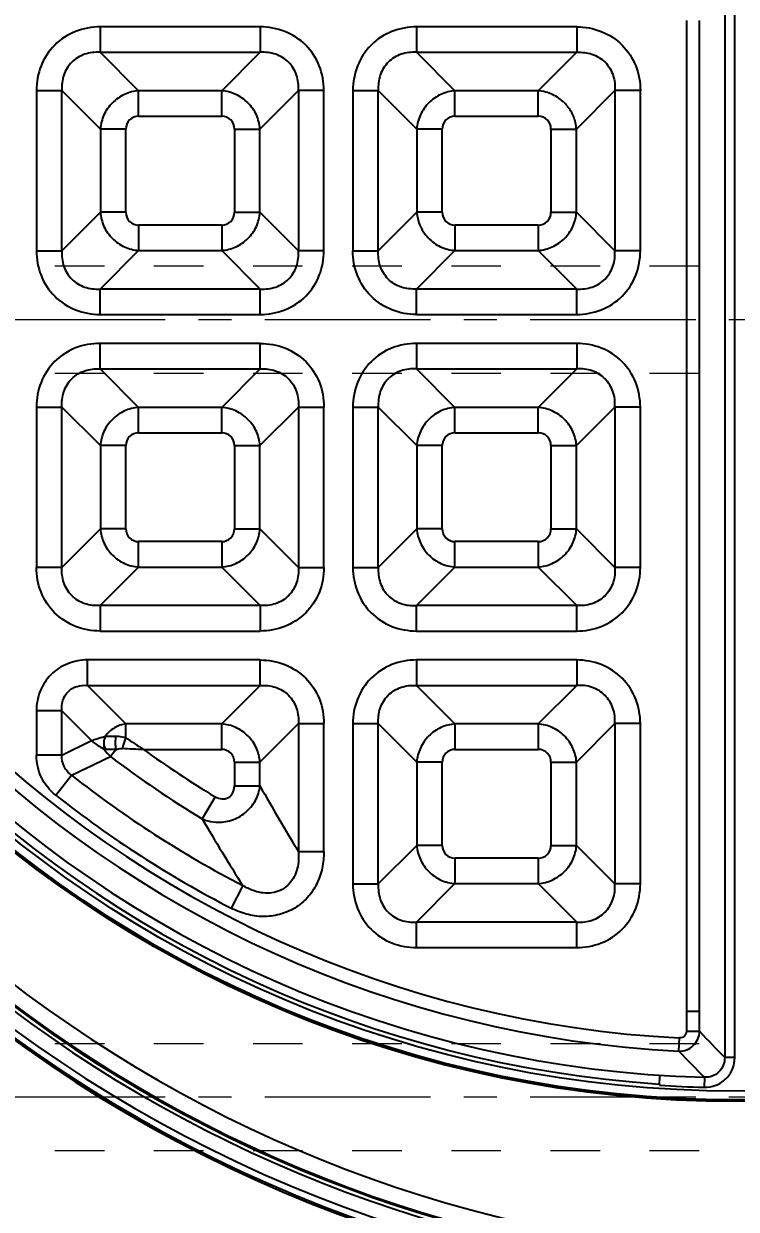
# Model space of a CAD drawing. Header units: millimetres. Extents: x 2750 to 4049, y 1371 to 1831.
# Drawn here: x 3057 to 3110.2, y 1525 to 1613.4 of the extents above; entities that cross this region are included whole.
import ezdxf

# ---------------------------------------------------------------- set-up
doc = ezdxf.new("R2010")
doc.units = ezdxf.units.MM
doc.linetypes.add('CENTER', pattern=[0.6, 0.375, -0.075, 0.075, -0.075])
doc.linetypes.add('HIDDEN', pattern=[0.2, 0.1, -0.1])
doc.layers.add('11', color=7, linetype='Continuous')
doc.layers.add('cool', color=153, linetype='HIDDEN', lineweight=9)
doc.styles.get("Standard").update_dxf_attribs({"font": 'arial.ttf'})
doc.dimstyles.get("Standard").update_dxf_attribs({"dimtxt": 0.18, "dimasz": 0.18, "dimexe": 0.18, "dimexo": 0.0625, "dimgap": 0.09, "dimtad": 0, "dimtih": 1, "dimtoh": 1, "dimzin": 0, "dimdsep": 46, "dimtxsty": 'Standard', "dimcen": 0.09, "dimadec": 0, "dimazin": 0, "dimtfac": 1, "dimtofl": 0, "dimtmove": 0, "dimatfit": 3, "dimfxl": 0, "dimtolj": 1, "dimtzin": 0, "dimarcsym": 0})

# ---------------------------------------------------------------- blocks, each defined once
blk = doc.blocks.new('*D61')
at = {"color": 4, "lineweight": -2, "transparency": 16777216}
blk.add_line((2972.435, 1615.342), (2946.725, 1615.342), dxfattribs=at)
at = {"layer": 'Defpoints', "color": 0, "transparency": 16777216}
for p in [(2946.725, 1615.342), (2972.435, 1615.342), (3116.195, 1615.342)]:
    blk.add_point(p, dxfattribs=at)
at = {"color": 6, "transparency": 16777216, "insert": (2940.24, 1615.342), "char_height": 5, "attachment_point": 5}
blk.add_mtext('\\A1;0.00', dxfattribs=at)
blk = doc.blocks.new('*D69')
at = {"color": 4, "lineweight": -2, "transparency": 16777216}
blk.add_line((2982.184, 1591.342), (2946.725, 1591.342), dxfattribs=at)
at = {"layer": 'Defpoints', "color": 0, "transparency": 16777216}
for p in [(3116.195, 1615.342), (2946.725, 1591.342), (2982.184, 1591.342)]:
    blk.add_point(p, dxfattribs=at)
at = {"color": 6, "transparency": 16777216, "insert": (2938.255, 1591.342), "char_height": 5, "attachment_point": 5}
blk.add_mtext('\\A1;24.00', dxfattribs=at)
blk = doc.blocks.new('*D70')
at = {"color": 4, "lineweight": -2, "transparency": 16777216}
blk.add_line((3016.769, 1559.342), (2946.725, 1559.342), dxfattribs=at)
at = {"layer": 'Defpoints', "color": 0, "transparency": 16777216}
for p in [(3116.195, 1615.342), (2946.725, 1559.342), (3016.769, 1559.342)]:
    blk.add_point(p, dxfattribs=at)
at = {"color": 6, "transparency": 16777216, "insert": (2938.297, 1559.342), "char_height": 5, "attachment_point": 5}
blk.add_mtext('\\A1;56.00', dxfattribs=at)
blk = doc.blocks.new('*D71')
at = {"color": 4, "lineweight": -2, "transparency": 16777216}
blk.add_line((2989.687, 1533.342), (2946.725, 1533.342), dxfattribs=at)
at = {"layer": 'Defpoints', "color": 0, "transparency": 16777216}
for p in [(3116.195, 1615.342), (2946.725, 1533.342), (2989.687, 1533.342)]:
    blk.add_point(p, dxfattribs=at)
at = {"color": 6, "transparency": 16777216, "insert": (2938.294, 1533.342), "char_height": 5, "attachment_point": 5}
blk.add_mtext('\\A1;82.00', dxfattribs=at)
blk = doc.blocks.new('*D72')
at = {"color": 4, "lineweight": -2, "transparency": 16777216}
blk.add_line((3079.795, 1507.342), (2946.725, 1507.342), dxfattribs=at)
at = {"layer": 'Defpoints', "color": 0, "transparency": 16777216}
for p in [(3116.195, 1615.342), (2946.725, 1507.342), (3079.795, 1507.342)]:
    blk.add_point(p, dxfattribs=at)
at = {"color": 6, "transparency": 16777216, "insert": (2936.59, 1507.342), "char_height": 5, "attachment_point": 5}
blk.add_mtext('\\A1;108.00', dxfattribs=at)
blk = doc.blocks.new('*D78')
at = {"color": 4, "lineweight": -2, "transparency": 16777216}
blk.add_line((3084.195, 1502.942), (3084.195, 1450.878), dxfattribs=at)
at = {"layer": 'Defpoints', "color": 0, "transparency": 16777216}
for p in [(3116.195, 1615.342), (3084.195, 1502.942), (3084.195, 1450.878)]:
    blk.add_point(p, dxfattribs=at)
at = {"color": 6, "transparency": 16777216, "insert": (3084.195, 1442.452), "char_height": 5, "attachment_point": 5, "rotation": 90}
blk.add_mtext('\\A1;32.00', dxfattribs=at)
blk = doc.blocks.new('*D79')
at = {"color": 4, "lineweight": -2, "transparency": 16777216}
for p, q in [((3020.199, 1554.942), (3020.199, 1470.878)), ((3020.199, 1470.878), (3021.169, 1460.878)), ((3021.169, 1460.878), (3021.169, 1450.878))]:
    blk.add_line(p, q, dxfattribs=at)
at = {"layer": 'Defpoints', "color": 0, "transparency": 16777216}
for p in [(3116.195, 1615.342), (3020.199, 1554.942), (3021.169, 1450.878)]:
    blk.add_point(p, dxfattribs=at)
at = {"color": 6, "transparency": 16777216, "insert": (3021.169, 1442.45), "char_height": 5, "attachment_point": 5, "rotation": 90}
blk.add_mtext('\\A1;96.00', dxfattribs=at)

msp = doc.modelspace()

# ---------------------------------------------------------------- linework, layer by layer
at = {"layer": '11', "color": 7, "linetype": 'Continuous'}
for p, q in [((3109.328, 1615.52), (3109.328, 1536.286)), ((3110.07, 1536.286), (3110.07, 1615.52)), ((3106.468, 1613.65), (3106.468, 1538.231)), ((3107.457, 1538.231), (3107.457, 1613.654)), ((3062.706, 1613.183), (3062.706, 1611.283)), ((3074.663, 1613.183), (3062.706, 1613.183)), ((3074.663, 1613.183), (3074.663, 1611.283)), ((3086.323, 1613.183), (3086.323, 1611.283)), ((3098.281, 1613.183), (3086.323, 1613.183)), ((3098.281, 1613.183), (3098.281, 1611.283)), ((3062.706, 1611.283), (3065.579, 1608.41)), ((3062.706, 1611.283), (3074.663, 1611.283)), ((3071.79, 1608.41), (3074.663, 1611.283)), ((3086.323, 1611.283), (3098.281, 1611.283)), ((3086.323, 1611.283), (3089.196, 1608.41)), ((3095.408, 1608.41), (3098.281, 1611.283)), ((3057.955, 1608.432), (3057.955, 1596.475)), ((3057.955, 1608.432), (3059.855, 1608.432)), ((3059.855, 1596.475), (3059.855, 1608.432)), ((3062.728, 1605.559), (3059.855, 1608.432)), ((3065.579, 1606.509), (3065.579, 1608.41)), ((3071.79, 1608.41), (3065.579, 1608.41)), ((3071.79, 1606.509), (3071.79, 1608.41)), ((3077.514, 1608.432), (3074.641, 1605.559)), ((3077.514, 1608.432), (3077.514, 1596.475)), ((3079.415, 1608.432), (3077.514, 1608.432)), ((3079.415, 1596.475), (3079.415, 1608.432)), ((3081.572, 1608.432), (3081.572, 1596.475)), ((3081.572, 1608.432), (3083.473, 1608.432)), ((3083.473, 1596.475), (3083.473, 1608.432)), ((3086.346, 1605.559), (3083.473, 1608.432)), ((3089.196, 1606.509), (3089.196, 1608.41)), ((3095.408, 1608.41), (3089.196, 1608.41)), ((3095.408, 1606.509), (3095.408, 1608.41)), ((3101.132, 1608.432), (3098.259, 1605.559)), ((3101.132, 1608.432), (3101.132, 1596.475)), ((3103.032, 1608.432), (3101.132, 1608.432)), ((3103.032, 1596.475), (3103.032, 1608.432)), ((3065.579, 1606.509), (3071.79, 1606.509)), ((3089.196, 1606.509), (3095.408, 1606.509)), ((3062.728, 1605.559), (3062.728, 1599.348)), ((3064.629, 1605.559), (3062.728, 1605.559)), ((3064.629, 1599.348), (3064.629, 1605.559)), ((3072.741, 1605.559), (3072.741, 1599.348)), ((3072.741, 1605.559), (3074.641, 1605.559)), ((3074.641, 1599.348), (3074.641, 1605.559)), ((3086.346, 1605.559), (3086.346, 1599.348)), ((3088.246, 1605.559), (3086.346, 1605.559)), ((3088.246, 1599.348), (3088.246, 1605.559)), ((3096.358, 1605.559), (3096.358, 1599.348)), ((3096.358, 1605.559), (3098.259, 1605.559)), ((3098.259, 1599.348), (3098.259, 1605.559)), ((3059.855, 1596.475), (3062.728, 1599.348)), ((3064.629, 1599.348), (3062.728, 1599.348)), ((3072.741, 1599.348), (3074.641, 1599.348)), ((3074.641, 1599.348), (3077.514, 1596.475)), ((3083.473, 1596.475), (3086.346, 1599.348)), ((3088.246, 1599.348), (3086.346, 1599.348)), ((3096.358, 1599.348), (3098.259, 1599.348)), ((3098.259, 1599.348), (3101.132, 1596.475)), ((3065.579, 1598.397), (3065.579, 1596.497)), ((3071.79, 1598.397), (3065.579, 1598.397)), ((3071.79, 1598.397), (3071.79, 1596.497)), ((3089.196, 1598.397), (3089.196, 1596.497)), ((3095.408, 1598.397), (3089.196, 1598.397)), ((3095.408, 1598.397), (3095.408, 1596.497)), ((3057.955, 1596.475), (3059.855, 1596.475)), ((3065.579, 1596.497), (3062.706, 1593.624)), ((3065.579, 1596.497), (3071.79, 1596.497)), ((3074.663, 1593.624), (3071.79, 1596.497)), ((3079.415, 1596.475), (3077.514, 1596.475)), ((3081.572, 1596.475), (3083.473, 1596.475)), ((3089.196, 1596.497), (3086.323, 1593.624)), ((3089.196, 1596.497), (3095.408, 1596.497)), ((3098.281, 1593.624), (3095.408, 1596.497)), ((3103.032, 1596.475), (3101.132, 1596.475)), ((3062.706, 1591.723), (3062.706, 1593.624)), ((3074.663, 1593.624), (3062.706, 1593.624)), ((3074.663, 1591.723), (3074.663, 1593.624)), ((3086.323, 1591.723), (3086.323, 1593.624)), ((3098.281, 1593.624), (3086.323, 1593.624)), ((3098.281, 1591.723), (3098.281, 1593.624)), ((3062.706, 1591.723), (3074.663, 1591.723)), ((3086.323, 1591.723), (3098.281, 1591.723)), ((3062.706, 1587.665), (3062.706, 1589.566)), ((3074.663, 1589.566), (3062.706, 1589.566)), ((3074.663, 1587.665), (3074.663, 1589.566)), ((3086.323, 1589.566), (3086.323, 1587.665)), ((3098.281, 1589.566), (3086.323, 1589.566)), ((3098.281, 1589.566), (3098.281, 1587.665)), ((3062.706, 1587.665), (3065.579, 1584.792)), ((3062.706, 1587.665), (3074.663, 1587.665)), ((3071.79, 1584.792), (3074.663, 1587.665)), ((3086.323, 1587.665), (3098.281, 1587.665)), ((3086.323, 1587.665), (3089.196, 1584.792)), ((3095.408, 1584.792), (3098.281, 1587.665)), ((3057.955, 1584.815), (3057.955, 1572.857)), ((3057.955, 1584.815), (3059.855, 1584.815)), ((3059.855, 1572.857), (3059.855, 1584.814)), ((3062.728, 1581.942), (3059.855, 1584.814)), ((3065.579, 1582.892), (3065.579, 1584.792)), ((3071.79, 1584.792), (3065.579, 1584.792)), ((3071.79, 1582.892), (3071.79, 1584.792)), ((3077.514, 1584.814), (3074.641, 1581.942)), ((3077.514, 1584.815), (3079.415, 1584.815)), ((3077.514, 1584.814), (3077.514, 1572.857)), ((3079.415, 1572.857), (3079.415, 1584.815)), ((3081.572, 1584.815), (3081.572, 1572.857)), ((3081.572, 1584.815), (3083.473, 1584.815)), ((3083.473, 1572.857), (3083.473, 1584.814)), ((3086.346, 1581.942), (3083.473, 1584.814)), ((3089.196, 1582.892), (3089.196, 1584.792)), ((3095.408, 1584.792), (3089.196, 1584.792)), ((3095.408, 1582.892), (3095.408, 1584.792)), ((3101.132, 1584.815), (3098.259, 1581.942)), ((3103.032, 1584.815), (3101.132, 1584.815)), ((3101.132, 1584.815), (3101.132, 1572.857)), ((3103.032, 1572.857), (3103.032, 1584.815)), ((3065.579, 1582.892), (3071.79, 1582.892)), ((3089.196, 1582.892), (3095.408, 1582.892)), ((3062.728, 1581.942), (3062.728, 1575.73)), ((3064.629, 1581.942), (3062.728, 1581.942)), ((3064.629, 1575.73), (3064.629, 1581.942)), ((3072.741, 1581.942), (3072.741, 1575.73)), ((3072.741, 1581.942), (3074.641, 1581.942)), ((3074.641, 1575.73), (3074.641, 1581.942)), ((3086.346, 1581.942), (3086.346, 1575.73)), ((3088.246, 1581.942), (3086.346, 1581.942)), ((3088.246, 1575.73), (3088.246, 1581.942)), ((3096.358, 1581.942), (3098.259, 1581.942)), ((3096.358, 1581.942), (3096.358, 1575.73)), ((3098.259, 1575.73), (3098.259, 1581.942)), ((3059.855, 1572.857), (3062.728, 1575.73)), ((3064.629, 1575.73), (3062.728, 1575.73)), ((3072.741, 1575.73), (3074.641, 1575.73)), ((3074.641, 1575.73), (3077.514, 1572.857)), ((3083.473, 1572.857), (3086.346, 1575.73)), ((3088.246, 1575.73), (3086.346, 1575.73)), ((3096.358, 1575.73), (3098.259, 1575.73)), ((3098.259, 1575.73), (3101.132, 1572.857)), ((3065.579, 1572.879), (3065.579, 1574.78)), ((3071.79, 1574.78), (3065.579, 1574.78)), ((3071.79, 1574.78), (3071.79, 1572.879)), ((3089.196, 1572.879), (3089.196, 1574.78)), ((3095.408, 1574.78), (3089.196, 1574.78)), ((3095.408, 1574.78), (3095.408, 1572.879)), ((3059.855, 1572.857), (3057.955, 1572.857)), ((3065.579, 1572.879), (3062.706, 1570.006)), ((3065.579, 1572.879), (3071.79, 1572.879)), ((3074.663, 1570.006), (3071.79, 1572.879)), ((3077.514, 1572.857), (3079.415, 1572.857)), ((3081.572, 1572.857), (3083.473, 1572.857)), ((3089.196, 1572.879), (3086.323, 1570.006)), ((3089.196, 1572.879), (3095.408, 1572.879)), ((3098.281, 1570.006), (3095.408, 1572.879)), ((3103.032, 1572.857), (3101.132, 1572.857)), ((3062.706, 1570.006), (3062.706, 1568.106)), ((3074.663, 1570.006), (3062.706, 1570.006)), ((3074.663, 1570.006), (3074.663, 1568.106)), ((3098.281, 1570.006), (3086.323, 1570.006)), ((3086.323, 1568.106), (3086.323, 1570.006)), ((3098.281, 1568.106), (3098.281, 1570.006)), ((3062.706, 1568.106), (3074.663, 1568.106)), ((3086.323, 1568.106), (3098.281, 1568.106)), ((3061.756, 1564.048), (3061.756, 1565.948)), ((3074.663, 1565.948), (3061.756, 1565.948)), ((3074.663, 1564.048), (3074.663, 1565.948)), ((3098.281, 1565.948), (3086.323, 1565.948)), ((3086.323, 1565.948), (3086.323, 1564.048)), ((3098.281, 1565.948), (3098.281, 1564.048)), ((3061.756, 1564.048), (3074.663, 1564.048)), ((3061.756, 1564.048), (3064.629, 1561.175)), ((3071.79, 1561.175), (3074.663, 1564.048)), ((3086.323, 1564.048), (3098.281, 1564.048)), ((3086.323, 1564.048), (3089.196, 1561.175)), ((3095.408, 1561.175), (3098.281, 1564.048)), ((3057.955, 1562.147), (3057.955, 1558.841)), ((3059.855, 1562.147), (3057.955, 1562.147)), ((3059.855, 1558.841), (3059.855, 1562.147)), ((3062.075, 1559.928), (3059.855, 1562.147)), ((3077.514, 1561.197), (3074.641, 1558.324)), ((3077.514, 1561.197), (3079.415, 1561.197)), ((3077.514, 1561.197), (3077.514, 1551.653)), ((3079.415, 1551.653), (3079.415, 1561.197)), ((3081.572, 1561.197), (3083.473, 1561.197)), ((3081.572, 1561.197), (3081.572, 1549.24)), ((3086.346, 1558.324), (3083.473, 1561.197)), ((3083.473, 1549.24), (3083.473, 1561.197)), ((3101.132, 1561.197), (3098.259, 1558.324)), ((3103.032, 1561.197), (3101.132, 1561.197)), ((3101.132, 1561.197), (3101.132, 1549.24)), ((3103.032, 1549.24), (3103.032, 1561.197)), ((3064.629, 1560.142), (3064.629, 1561.175)), ((3071.79, 1561.175), (3064.629, 1561.175)), ((3071.79, 1559.274), (3071.79, 1561.175)), ((3095.408, 1561.175), (3089.196, 1561.175)), ((3089.197, 1559.274), (3089.197, 1561.175)), ((3095.408, 1561.175), (3095.408, 1559.274)), ((3059.855, 1558.841), (3062.075, 1559.928)), ((3063.099, 1560.252), (3063.888, 1560.252)), ((3059.855, 1558.841), (3057.955, 1558.841)), ((3063.888, 1559.274), (3063.099, 1559.274)), ((3063.872, 1559.254), (3063.48, 1558.737)), ((3065.947, 1559.274), (3071.79, 1559.274)), ((3089.196, 1559.274), (3095.408, 1559.274)), ((3072.741, 1558.324), (3074.641, 1558.324)), ((3072.741, 1558.324), (3072.741, 1556.547)), ((3074.641, 1556.547), (3074.641, 1558.324)), ((3088.246, 1558.324), (3086.346, 1558.324)), ((3086.346, 1558.324), (3086.346, 1552.113)), ((3088.246, 1552.113), (3088.246, 1558.324)), ((3096.358, 1558.324), (3098.259, 1558.324)), ((3096.358, 1558.324), (3096.358, 1552.113)), ((3098.259, 1552.113), (3098.259, 1558.324)), ((3059.404, 1555.855), (3060.58, 1557.348)), ((3072.741, 1556.547), (3074.641, 1556.547)), ((3071.3, 1555.733), (3070.32, 1554.105)), ((3077.514, 1551.653), (3079.415, 1551.652)), ((3083.473, 1549.24), (3086.346, 1552.113)), ((3088.246, 1552.113), (3086.346, 1552.113)), ((3096.358, 1552.113), (3098.259, 1552.113)), ((3098.259, 1552.113), (3101.132, 1549.24)), ((3095.408, 1551.162), (3089.196, 1551.162)), ((3089.196, 1551.162), (3089.196, 1549.262)), ((3095.408, 1551.162), (3095.408, 1549.262)), ((3073.354, 1549.12), (3072.481, 1547.432)), ((3081.572, 1549.24), (3083.473, 1549.24)), ((3089.196, 1549.262), (3086.323, 1546.389)), ((3089.196, 1549.262), (3095.408, 1549.262)), ((3098.281, 1546.389), (3095.408, 1549.262)), ((3103.032, 1549.24), (3101.132, 1549.24)), ((3098.281, 1546.389), (3086.323, 1546.389)), ((3086.323, 1544.488), (3086.323, 1546.389)), ((3098.281, 1544.488), (3098.281, 1546.389)), ((3086.323, 1544.488), (3098.281, 1544.488)), ((3107.457, 1539.72), (3106.468, 1539.72)), ((3107.457, 1538.231), (3106.468, 1538.231)), ((3105.904, 1536.756), (3105.955, 1537.744)), ((3110.07, 1536.286), (3109.328, 1536.286)), ((3107.809, 1534.809), (3107.789, 1534.067)), ((3104.468, 1534.308), (3104.468, 1534.223))]:
    msp.add_line(p, q, dxfattribs=at)
for radius in [87.342, 87.216, 86.564]:
    msp.add_circle((3110.191, 1620.342), radius, dxfattribs=at)
for centre, radius, start, end in [((3110.191, 1620.342), 85.566, 181.59517, 268.40483), ((3110.189, 1620.342), 83.694, 182.93581, 267.06419), ((3110.189, 1620.342), 82.705, 182.93581, 267.06419), ((3110.191, 1620.342), 86.224, 183.80612, 266.19393), ((3116.221, 1620.342), 102.032, 186.17935, 344.06282), ((3116.221, 1620.342), 101.531, 186.1741, 343.11228), ((3094.949, 1605.181), 3.358, 38.37421, 43.21879), ((3116.221, 1620.342), 102.166, 188.76886, 348.16522), ((3116.221, 1620.342), 98.859, 201.24207, 347.83141), ((3089.656, 1599.725), 3.358, 218.37421, 223.21879), ((3116.221, 1620.342), 100.057, 201.05603, 345.74083), ((3116.221, 1620.342), 100.442, 200.91041, 342.92382), ((3116.221, 1620.342), 100.141, 200.91041, 342.92304), ((3130.02, 1658.082), 117.764, 236.27014, 237.03816), ((2902.682, 1890.759), 368.91, 295.34142, 295.84092), ((3110.191, 1620.342), 77.311, 232.82949, 238.9546), ((3080.924, 1845.494), 286.611, 266.68843, 267.00463), ((3110.191, 1620.342), 75.411, 234.07664, 238.95453), ((3110.191, 1620.342), 80.184, 231.77762, 242.65109), ((3230.371, 1644.665), 178.932, 209.50277, 211.32021), ((3110.191, 1620.342), 82.085, 231.77764, 242.65107), ((3224.149, 1644.305), 178.323, 210.38595, 212.26085), ((3274.203, 1696.649), 230.001, 223.533, 224.20527), ((3276.414, 1701.669), 237.212, 224.04406, 224.70193), ((3110.191, 1620.342), 86.309, 266.19766, 268.40483)]:
    msp.add_arc(centre, radius, start, end, dxfattribs=at)
for points, knots in [([(3062.706, 1613.183), (3062.085, 1613.172), (3060.829, 1612.961), (3059.226, 1611.912), (3058.179, 1610.308), (3057.965, 1609.053), (3057.955, 1608.432)], [0, 0, 0, 0, 0.250132, 0.500023, 0.749897, 1, 1, 1, 1]), ([(3079.415, 1608.432), (3079.403, 1609.053), (3079.192, 1610.309), (3078.144, 1611.912), (3076.54, 1612.959), (3075.284, 1613.173), (3074.663, 1613.183)], [0, 0, 0, 0, 0.250132, 0.500023, 0.749897, 1, 1, 1, 1]), ([(3086.323, 1613.183), (3085.703, 1613.172), (3084.447, 1612.961), (3082.843, 1611.912), (3081.796, 1610.308), (3081.582, 1609.053), (3081.572, 1608.432)], [0, 0, 0, 0, 0.250132, 0.500023, 0.749897, 1, 1, 1, 1]), ([(3098.281, 1613.183), (3098.902, 1613.183), (3100.158, 1612.958), (3101.763, 1611.914), (3102.807, 1610.309), (3103.032, 1609.053), (3103.032, 1608.432)], [0, 0, 0, 0, 0.250142, 0.50001, 0.749874, 1, 1, 1, 1]), ([(3062.706, 1611.283), (3062.319, 1611.306), (3061.539, 1611.22), (3060.529, 1610.609), (3059.918, 1609.599), (3059.832, 1608.819), (3059.855, 1608.432)], [0, 0, 0, 0, 0.25377, 0.499999, 0.746229, 1, 1, 1, 1]), ([(3077.514, 1608.432), (3077.537, 1608.819), (3077.451, 1609.599), (3076.84, 1610.609), (3075.831, 1611.22), (3075.05, 1611.306), (3074.663, 1611.283)], [0, 0, 0, 0, 0.25377, 0.499999, 0.746229, 1, 1, 1, 1]), ([(3086.323, 1611.283), (3085.937, 1611.306), (3085.156, 1611.22), (3084.147, 1610.609), (3083.535, 1609.599), (3083.45, 1608.819), (3083.473, 1608.432)], [0, 0, 0, 0, 0.25377, 0.499999, 0.746229, 1, 1, 1, 1]), ([(3098.281, 1611.283), (3098.661, 1611.305), (3099.441, 1611.224), (3100.462, 1610.613), (3101.072, 1609.592), (3101.155, 1608.812), (3101.132, 1608.432)], [0, 0, 0, 0, 0.249314, 0.500091, 0.750812, 1, 1, 1, 1]), ([(3065.579, 1608.41), (3065.218, 1608.385), (3064.494, 1608.199), (3063.579, 1607.559), (3062.939, 1606.644), (3062.753, 1605.92), (3062.728, 1605.559)], [0, 0, 0, 0, 0.248694, 0.500007, 0.751316, 1, 1, 1, 1]), ([(3074.641, 1605.559), (3074.616, 1605.92), (3074.43, 1606.644), (3073.79, 1607.559), (3072.875, 1608.199), (3072.152, 1608.385), (3071.79, 1608.41)], [0, 0, 0, 0, 0.248694, 0.500007, 0.751316, 1, 1, 1, 1]), ([(3089.196, 1608.41), (3088.835, 1608.385), (3088.111, 1608.199), (3087.196, 1607.559), (3086.557, 1606.644), (3086.37, 1605.92), (3086.346, 1605.559)], [0, 0, 0, 0, 0.248694, 0.500007, 0.751316, 1, 1, 1, 1]), ([(3097.396, 1607.481), (3097.135, 1607.749), (3096.516, 1608.193), (3095.777, 1608.385), (3095.408, 1608.41)], [0, 0, 0, 0, 0.502569, 1, 1, 1, 1]), ([(3098.259, 1605.559), (3098.237, 1605.867), (3098.1, 1606.483), (3097.777, 1607.024), (3097.581, 1607.266)], [0, 0, 0, 0, 0.497786, 1, 1, 1, 1]), ([(3065.579, 1606.509), (3065.335, 1606.509), (3064.82, 1606.318), (3064.629, 1605.803), (3064.629, 1605.559)], [0, 0, 0, 0, 0.500001, 1, 1, 1, 1]), ([(3072.741, 1605.559), (3072.741, 1605.803), (3072.549, 1606.318), (3072.034, 1606.509), (3071.79, 1606.509)], [0, 0, 0, 0, 0.500164, 1, 1, 1, 1]), ([(3089.196, 1606.509), (3088.953, 1606.509), (3088.438, 1606.317), (3088.246, 1605.802), (3088.246, 1605.559)], [0, 0, 0, 0, 0.500164, 1, 1, 1, 1]), ([(3096.358, 1605.559), (3096.358, 1605.803), (3096.166, 1606.318), (3095.651, 1606.509), (3095.408, 1606.509)], [0, 0, 0, 0, 0.500164, 1, 1, 1, 1]), ([(3062.728, 1599.348), (3062.753, 1598.986), (3062.939, 1598.263), (3063.579, 1597.348), (3064.494, 1596.708), (3065.218, 1596.521), (3065.579, 1596.497)], [0, 0, 0, 0, 0.248694, 0.500007, 0.751316, 1, 1, 1, 1]), ([(3064.629, 1599.348), (3064.629, 1599.104), (3064.821, 1598.589), (3065.336, 1598.397), (3065.579, 1598.397)], [0, 0, 0, 0, 0.500164, 1, 1, 1, 1]), ([(3071.79, 1598.397), (3072.034, 1598.397), (3072.549, 1598.589), (3072.741, 1599.104), (3072.741, 1599.348)], [0, 0, 0, 0, 0.500164, 1, 1, 1, 1]), ([(3071.79, 1596.497), (3072.152, 1596.521), (3072.875, 1596.708), (3073.79, 1597.348), (3074.43, 1598.263), (3074.616, 1598.986), (3074.641, 1599.348)], [0, 0, 0, 0, 0.248694, 0.500007, 0.751316, 1, 1, 1, 1]), ([(3086.346, 1599.348), (3086.367, 1599.04), (3086.504, 1598.424), (3086.827, 1597.883), (3087.023, 1597.641)], [0, 0, 0, 0, 0.497786, 1, 1, 1, 1]), ([(3088.246, 1599.348), (3088.246, 1599.104), (3088.438, 1598.589), (3088.953, 1598.397), (3089.196, 1598.397)], [0, 0, 0, 0, 0.500164, 1, 1, 1, 1]), ([(3095.408, 1598.397), (3095.651, 1598.397), (3096.166, 1598.589), (3096.358, 1599.104), (3096.358, 1599.348)], [0, 0, 0, 0, 0.500164, 1, 1, 1, 1]), ([(3095.408, 1596.497), (3095.769, 1596.521), (3096.493, 1596.708), (3097.408, 1597.348), (3098.048, 1598.263), (3098.234, 1598.986), (3098.259, 1599.348)], [0, 0, 0, 0, 0.248694, 0.500007, 0.751316, 1, 1, 1, 1]), ([(3087.209, 1597.426), (3087.469, 1597.158), (3088.089, 1596.714), (3088.827, 1596.522), (3089.196, 1596.497)], [0, 0, 0, 0, 0.502569, 1, 1, 1, 1]), ([(3057.955, 1596.475), (3057.966, 1595.854), (3058.177, 1594.598), (3059.226, 1592.994), (3060.83, 1591.947), (3062.085, 1591.733), (3062.706, 1591.723)], [0, 0, 0, 0, 0.250132, 0.500023, 0.749897, 1, 1, 1, 1]), ([(3059.855, 1596.475), (3059.832, 1596.088), (3059.918, 1595.307), (3060.529, 1594.298), (3061.539, 1593.687), (3062.319, 1593.601), (3062.706, 1593.624)], [0, 0, 0, 0, 0.25377, 0.499999, 0.746229, 1, 1, 1, 1]), ([(3074.663, 1591.723), (3075.284, 1591.734), (3076.54, 1591.946), (3078.144, 1592.994), (3079.191, 1594.598), (3079.405, 1595.854), (3079.415, 1596.475)], [0, 0, 0, 0, 0.250132, 0.500023, 0.749897, 1, 1, 1, 1]), ([(3074.663, 1593.624), (3075.05, 1593.601), (3075.831, 1593.687), (3076.84, 1594.298), (3077.451, 1595.307), (3077.537, 1596.088), (3077.514, 1596.475)], [0, 0, 0, 0, 0.25377, 0.499999, 0.746229, 1, 1, 1, 1]), ([(3086.323, 1591.723), (3085.702, 1591.723), (3084.446, 1591.948), (3082.841, 1592.992), (3081.797, 1594.597), (3081.572, 1595.853), (3081.572, 1596.475)], [0, 0, 0, 0, 0.250142, 0.50001, 0.749874, 1, 1, 1, 1]), ([(3086.323, 1593.624), (3085.944, 1593.601), (3085.356, 1593.665), (3084.655, 1593.986), (3084.046, 1594.465), (3083.532, 1595.315), (3083.45, 1596.095), (3083.473, 1596.475)], [0, 0, 0, 0, 0.248848, 0.374736, 0.500916, 0.751281, 1, 1, 1, 1]), ([(3098.281, 1591.723), (3098.902, 1591.734), (3100.157, 1591.946), (3101.761, 1592.994), (3102.808, 1594.598), (3103.022, 1595.854), (3103.032, 1596.475)], [0, 0, 0, 0, 0.250132, 0.500023, 0.749897, 1, 1, 1, 1]), ([(3098.281, 1593.624), (3098.667, 1593.601), (3099.448, 1593.687), (3100.458, 1594.298), (3101.069, 1595.307), (3101.155, 1596.088), (3101.132, 1596.475)], [0, 0, 0, 0, 0.25377, 0.499999, 0.746229, 1, 1, 1, 1]), ([(3062.706, 1589.566), (3062.085, 1589.566), (3060.829, 1589.34), (3059.223, 1588.297), (3058.18, 1586.691), (3057.955, 1585.436), (3057.955, 1584.815)], [0, 0, 0, 0, 0.250158, 0.500035, 0.749895, 1, 1, 1, 1]), ([(3074.663, 1589.566), (3075.285, 1589.566), (3076.541, 1589.34), (3078.146, 1588.297), (3079.189, 1586.691), (3079.415, 1585.436), (3079.415, 1584.815)], [0, 0, 0, 0, 0.250182, 0.500038, 0.749876, 1, 1, 1, 1]), ([(3086.323, 1589.566), (3085.703, 1589.555), (3084.447, 1589.343), (3082.843, 1588.295), (3081.796, 1586.691), (3081.582, 1585.435), (3081.572, 1584.815)], [0, 0, 0, 0, 0.250132, 0.500023, 0.749897, 1, 1, 1, 1]), ([(3103.032, 1584.815), (3103.021, 1585.435), (3102.81, 1586.691), (3101.761, 1588.295), (3100.157, 1589.342), (3098.902, 1589.556), (3098.281, 1589.566)], [0, 0, 0, 0, 0.250132, 0.500023, 0.749897, 1, 1, 1, 1]), ([(3059.855, 1584.815), (3059.833, 1585.194), (3059.914, 1585.975), (3060.525, 1586.996), (3061.546, 1587.606), (3062.326, 1587.688), (3062.706, 1587.665)], [0, 0, 0, 0, 0.249311, 0.500089, 0.75081, 1, 1, 1, 1]), ([(3074.663, 1587.665), (3075.043, 1587.688), (3075.824, 1587.606), (3076.845, 1586.995), (3077.455, 1585.974), (3077.537, 1585.194), (3077.514, 1584.815)], [0, 0, 0, 0, 0.249311, 0.500089, 0.75081, 1, 1, 1, 1]), ([(3086.323, 1587.665), (3085.937, 1587.688), (3085.156, 1587.602), (3084.147, 1586.991), (3083.535, 1585.982), (3083.45, 1585.201), (3083.473, 1584.815)], [0, 0, 0, 0, 0.25377, 0.499999, 0.746229, 1, 1, 1, 1]), ([(3101.132, 1584.815), (3101.155, 1585.201), (3101.069, 1585.982), (3100.458, 1586.991), (3099.448, 1587.602), (3098.667, 1587.688), (3098.281, 1587.665)], [0, 0, 0, 0, 0.25377, 0.499999, 0.746229, 1, 1, 1, 1]), ([(3065.579, 1584.792), (3065.218, 1584.768), (3064.494, 1584.581), (3063.579, 1583.941), (3062.939, 1583.026), (3062.753, 1582.303), (3062.728, 1581.942)], [0, 0, 0, 0, 0.248694, 0.500007, 0.751316, 1, 1, 1, 1]), ([(3074.641, 1581.942), (3074.616, 1582.303), (3074.43, 1583.027), (3073.79, 1583.941), (3072.875, 1584.581), (3072.152, 1584.768), (3071.79, 1584.792)], [0, 0, 0, 0, 0.248694, 0.500007, 0.751316, 1, 1, 1, 1]), ([(3089.196, 1584.792), (3088.835, 1584.768), (3088.111, 1584.581), (3087.196, 1583.941), (3086.557, 1583.026), (3086.37, 1582.303), (3086.346, 1581.942)], [0, 0, 0, 0, 0.248694, 0.500007, 0.751316, 1, 1, 1, 1]), ([(3098.259, 1581.942), (3098.234, 1582.303), (3098.048, 1583.027), (3097.408, 1583.941), (3096.493, 1584.581), (3095.769, 1584.768), (3095.408, 1584.792)], [0, 0, 0, 0, 0.248694, 0.500007, 0.751316, 1, 1, 1, 1]), ([(3065.579, 1582.892), (3065.335, 1582.892), (3064.82, 1582.7), (3064.629, 1582.185), (3064.629, 1581.942)], [0, 0, 0, 0, 0.500164, 1, 1, 1, 1]), ([(3072.741, 1581.942), (3072.741, 1582.185), (3072.549, 1582.7), (3072.034, 1582.892), (3071.79, 1582.892)], [0, 0, 0, 0, 0.500164, 1, 1, 1, 1]), ([(3089.196, 1582.892), (3088.953, 1582.892), (3088.438, 1582.7), (3088.246, 1582.185), (3088.246, 1581.942)], [0, 0, 0, 0, 0.500164, 1, 1, 1, 1]), ([(3096.358, 1581.942), (3096.358, 1582.185), (3096.166, 1582.7), (3095.651, 1582.892), (3095.408, 1582.892)], [0, 0, 0, 0, 0.500164, 1, 1, 1, 1]), ([(3062.728, 1575.73), (3062.753, 1575.369), (3062.939, 1574.645), (3063.579, 1573.73), (3064.494, 1573.09), (3065.218, 1572.904), (3065.579, 1572.879)], [0, 0, 0, 0, 0.248694, 0.500007, 0.751316, 1, 1, 1, 1]), ([(3064.629, 1575.73), (3064.629, 1575.487), (3064.821, 1574.972), (3065.336, 1574.78), (3065.579, 1574.78)], [0, 0, 0, 0, 0.500164, 1, 1, 1, 1]), ([(3071.79, 1574.78), (3072.034, 1574.78), (3072.549, 1574.972), (3072.741, 1575.487), (3072.741, 1575.73)], [0, 0, 0, 0, 0.500164, 1, 1, 1, 1]), ([(3071.79, 1572.879), (3072.152, 1572.904), (3072.875, 1573.09), (3073.79, 1573.73), (3074.43, 1574.645), (3074.616, 1575.369), (3074.641, 1575.73)], [0, 0, 0, 0, 0.248694, 0.500007, 0.751316, 1, 1, 1, 1]), ([(3086.346, 1575.73), (3086.37, 1575.369), (3086.557, 1574.645), (3087.197, 1573.73), (3088.111, 1573.09), (3088.835, 1572.904), (3089.196, 1572.879)], [0, 0, 0, 0, 0.248694, 0.500007, 0.751316, 1, 1, 1, 1]), ([(3088.246, 1575.73), (3088.246, 1575.487), (3088.438, 1574.972), (3088.953, 1574.78), (3089.196, 1574.78)], [0, 0, 0, 0, 0.500164, 1, 1, 1, 1]), ([(3095.408, 1572.879), (3095.769, 1572.904), (3096.493, 1573.09), (3097.408, 1573.73), (3098.048, 1574.645), (3098.234, 1575.369), (3098.259, 1575.73)], [0, 0, 0, 0, 0.248694, 0.500007, 0.751316, 1, 1, 1, 1]), ([(3095.408, 1574.78), (3095.651, 1574.78), (3096.166, 1574.972), (3096.358, 1575.487), (3096.358, 1575.73)], [0, 0, 0, 0, 0.500164, 1, 1, 1, 1]), ([(3062.706, 1568.106), (3062.085, 1568.106), (3060.829, 1568.332), (3059.223, 1569.375), (3058.18, 1570.98), (3057.955, 1572.236), (3057.955, 1572.857)], [0, 0, 0, 0, 0.250182, 0.500038, 0.749876, 1, 1, 1, 1]), ([(3062.706, 1570.006), (3062.326, 1569.983), (3061.739, 1570.047), (3061.037, 1570.369), (3060.428, 1570.848), (3059.915, 1571.698), (3059.832, 1572.478), (3059.855, 1572.857)], [0, 0, 0, 0, 0.248852, 0.374756, 0.500939, 0.751312, 1, 1, 1, 1]), ([(3079.415, 1572.857), (3079.415, 1572.236), (3079.189, 1570.98), (3078.146, 1569.374), (3076.54, 1568.331), (3075.284, 1568.106), (3074.663, 1568.106)], [0, 0, 0, 0, 0.250182, 0.500038, 0.749876, 1, 1, 1, 1]), ([(3077.514, 1572.857), (3077.537, 1572.477), (3077.455, 1571.697), (3076.844, 1570.676), (3075.823, 1570.065), (3075.043, 1569.983), (3074.663, 1570.006)], [0, 0, 0, 0, 0.249311, 0.500089, 0.75081, 1, 1, 1, 1]), ([(3081.572, 1572.857), (3081.583, 1572.236), (3081.795, 1570.98), (3082.843, 1569.377), (3084.447, 1568.33), (3085.703, 1568.116), (3086.323, 1568.106)], [0, 0, 0, 0, 0.250132, 0.500023, 0.749897, 1, 1, 1, 1]), ([(3083.473, 1572.857), (3083.45, 1572.471), (3083.535, 1571.69), (3084.147, 1570.68), (3085.156, 1570.069), (3085.937, 1569.983), (3086.323, 1570.006)], [0, 0, 0, 0, 0.25377, 0.499999, 0.746229, 1, 1, 1, 1]), ([(3101.132, 1572.857), (3101.154, 1572.477), (3101.073, 1571.697), (3100.462, 1570.676), (3099.441, 1570.065), (3098.661, 1569.983), (3098.281, 1570.006)], [0, 0, 0, 0, 0.249313, 0.500091, 0.750812, 1, 1, 1, 1]), ([(3098.281, 1568.106), (3098.902, 1568.106), (3100.156, 1568.336), (3101.764, 1569.375), (3102.804, 1570.981), (3103.032, 1572.236), (3103.032, 1572.857)], [0, 0, 0, 0, 0.25017, 0.500034, 0.749869, 1, 1, 1, 1]), ([(3061.756, 1565.948), (3061.507, 1565.953), (3061.006, 1565.902), (3060.286, 1565.689), (3059.613, 1565.35), (3059.027, 1564.876), (3058.553, 1564.29), (3058.214, 1563.617), (3058.001, 1562.897), (3057.95, 1562.396), (3057.955, 1562.147)], [0, 0, 0, 0, 0.124751, 0.250013, 0.374902, 0.5, 0.625083, 0.749977, 0.87525, 1, 1, 1, 1]), ([(3074.663, 1565.948), (3075.285, 1565.948), (3076.541, 1565.722), (3078.146, 1564.679), (3079.189, 1563.074), (3079.415, 1561.818), (3079.415, 1561.197)], [0, 0, 0, 0, 0.250182, 0.500038, 0.749876, 1, 1, 1, 1]), ([(3086.323, 1565.948), (3085.702, 1565.948), (3084.448, 1565.718), (3082.841, 1564.679), (3081.8, 1563.073), (3081.572, 1561.818), (3081.572, 1561.197)], [0, 0, 0, 0, 0.25017, 0.500034, 0.749869, 1, 1, 1, 1]), ([(3103.032, 1561.197), (3103.021, 1561.818), (3102.81, 1563.074), (3101.761, 1564.677), (3100.157, 1565.724), (3098.902, 1565.938), (3098.281, 1565.948)], [0, 0, 0, 0, 0.250132, 0.500023, 0.749897, 1, 1, 1, 1]), ([(3059.855, 1562.147), (3059.833, 1562.402), (3059.87, 1562.93), (3060.271, 1563.632), (3060.973, 1564.033), (3061.501, 1564.07), (3061.756, 1564.048)], [0, 0, 0, 0, 0.248281, 0.500158, 0.751937, 1, 1, 1, 1]), ([(3074.663, 1564.048), (3075.043, 1564.07), (3075.824, 1563.989), (3076.845, 1563.378), (3077.455, 1562.357), (3077.537, 1561.577), (3077.514, 1561.197)], [0, 0, 0, 0, 0.249311, 0.500089, 0.75081, 1, 1, 1, 1]), ([(3083.473, 1561.197), (3083.45, 1561.577), (3083.532, 1562.357), (3084.143, 1563.378), (3085.164, 1563.989), (3085.944, 1564.071), (3086.323, 1564.048)], [0, 0, 0, 0, 0.249313, 0.500091, 0.750812, 1, 1, 1, 1]), ([(3101.132, 1561.197), (3101.155, 1561.584), (3101.069, 1562.364), (3100.458, 1563.374), (3099.448, 1563.985), (3098.667, 1564.071), (3098.281, 1564.048)], [0, 0, 0, 0, 0.25377, 0.499999, 0.746229, 1, 1, 1, 1]), ([(3064.629, 1561.175), (3064.329, 1561.143), (3063.733, 1560.936), (3063.275, 1560.504), (3063.099, 1560.252)], [0, 0, 0, 0, 0.494345, 1, 1, 1, 1]), ([(3074.641, 1558.324), (3074.616, 1558.685), (3074.43, 1559.409), (3073.79, 1560.324), (3072.875, 1560.964), (3072.152, 1561.15), (3071.79, 1561.175)], [0, 0, 0, 0, 0.248694, 0.500007, 0.751316, 1, 1, 1, 1]), ([(3089.196, 1561.175), (3088.835, 1561.15), (3088.111, 1560.964), (3087.196, 1560.324), (3086.557, 1559.409), (3086.37, 1558.685), (3086.346, 1558.324)], [0, 0, 0, 0, 0.248694, 0.500007, 0.751316, 1, 1, 1, 1]), ([(3098.259, 1558.324), (3098.234, 1558.685), (3098.048, 1559.409), (3097.408, 1560.324), (3096.493, 1560.964), (3095.769, 1561.15), (3095.408, 1561.175)], [0, 0, 0, 0, 0.248694, 0.500007, 0.751316, 1, 1, 1, 1]), ([(3062.075, 1559.928), (3062.14, 1559.955), (3062.457, 1560.078), (3062.785, 1560.17), (3063.047, 1560.234)], [0, 0, 0, 0, 0.20777, 1, 1, 1, 1]), ([(3062.075, 1559.928), (3062.136, 1559.871), (3062.43, 1559.624), (3062.758, 1559.42), (3063.023, 1559.28)], [0, 0, 0, 0, 0.219279, 1, 1, 1, 1]), ([(3063.062, 1560.227), (3063.006, 1560.078), (3062.954, 1559.759), (3062.992, 1559.438), (3063.041, 1559.288)], [0, 0, 0, 0, 0.502813, 1, 1, 1, 1]), ([(3063.099, 1560.252), (3063.026, 1560.101), (3062.951, 1559.763), (3063.026, 1559.425), (3063.099, 1559.274)], [0, 0, 0, 0, 0.5, 1, 1, 1, 1]), ([(3063.888, 1560.252), (3063.85, 1560.092), (3063.818, 1559.763), (3063.85, 1559.434), (3063.888, 1559.274)], [0, 0, 0, 0, 0.499938, 1, 1, 1, 1]), ([(3063.888, 1560.252), (3063.949, 1560.254), (3064.199, 1560.254), (3064.453, 1560.212), (3064.629, 1560.142)], [0, 0, 0, 0, 0.243251, 1, 1, 1, 1]), ([(3064.629, 1560.142), (3064.603, 1560.08), (3064.504, 1559.824), (3064.42, 1559.562), (3064.368, 1559.361)], [0, 0, 0, 0, 0.244411, 1, 1, 1, 1]), ([(3059.404, 1555.855), (3058.958, 1556.206), (3058.213, 1557.122), (3057.955, 1558.273), (3057.955, 1558.841)], [0, 0, 0, 0, 0.50001, 1, 1, 1, 1]), ([(3060.58, 1557.348), (3060.347, 1557.514), (3059.953, 1557.966), (3059.841, 1558.556), (3059.855, 1558.841)], [0, 0, 0, 0, 0.500002, 1, 1, 1, 1]), ([(3063.872, 1559.254), (3063.912, 1559.26), (3063.989, 1559.288), (3064.108, 1559.327), (3064.236, 1559.345), (3064.324, 1559.348), (3064.369, 1559.347)], [0, 0, 0, 0, 0.237182, 0.481249, 0.736824, 1, 1, 1, 1]), ([(3072.741, 1558.324), (3072.741, 1558.568), (3072.549, 1559.083), (3072.034, 1559.274), (3071.79, 1559.274)], [0, 0, 0, 0, 0.500164, 1, 1, 1, 1]), ([(3089.196, 1559.274), (3088.953, 1559.274), (3088.438, 1559.082), (3088.246, 1558.567), (3088.246, 1558.324)], [0, 0, 0, 0, 0.500164, 1, 1, 1, 1]), ([(3096.358, 1558.324), (3096.358, 1558.568), (3096.166, 1559.083), (3095.651, 1559.274), (3095.408, 1559.274)], [0, 0, 0, 0, 0.500164, 1, 1, 1, 1]), ([(3071.3, 1555.733), (3071.451, 1555.656), (3071.699, 1555.568), (3072.043, 1555.583), (3072.286, 1555.671), (3072.493, 1555.828), (3072.631, 1556.049), (3072.696, 1556.296), (3072.733, 1556.463), (3072.741, 1556.547)], [0, 0, 0, 0, 0.249258, 0.3745, 0.499701, 0.625339, 0.749577, 0.875184, 1, 1, 1, 1]), ([(3071.353, 1553.844), (3071.742, 1553.818), (3072.542, 1553.92), (3073.593, 1554.499), (3074.356, 1555.414), (3074.599, 1556.169), (3074.641, 1556.547)], [0, 0, 0, 0, 0.250732, 0.504244, 0.755241, 1, 1, 1, 1]), ([(3070.32, 1554.105), (3070.4, 1554.068), (3070.731, 1553.934), (3071.086, 1553.862), (3071.353, 1553.844)], [0, 0, 0, 0, 0.248202, 1, 1, 1, 1]), ([(3079.415, 1551.653), (3079.405, 1551.24), (3079.349, 1550.618), (3079.131, 1549.819), (3078.891, 1549.245), (3078.578, 1548.706), (3078.198, 1548.212), (3077.751, 1547.778), (3077.24, 1547.422), (3076.681, 1547.147), (3075.896, 1546.881), (3074.858, 1546.747), (3073.621, 1546.939), (3072.852, 1547.252), (3072.481, 1547.432)], [0, 0, 0, 0, 0.12493, 0.187381, 0.249898, 0.312563, 0.375297, 0.437854, 0.500327, 0.562961, 0.625643, 0.75038, 0.875166, 1, 1, 1, 1]), ([(3077.514, 1551.652), (3077.546, 1551.227), (3077.513, 1550.572), (3077.216, 1549.76), (3076.842, 1549.217), (3076.322, 1548.805), (3075.703, 1548.571), (3075.047, 1548.524), (3074.618, 1548.597), (3074.41, 1548.652)], [0, 0, 0, 0, 0.246676, 0.371455, 0.497353, 0.623622, 0.749758, 0.875279, 1, 1, 1, 1]), ([(3086.346, 1552.113), (3086.37, 1551.751), (3086.557, 1551.028), (3087.197, 1550.113), (3088.111, 1549.473), (3088.835, 1549.286), (3089.196, 1549.262)], [0, 0, 0, 0, 0.248694, 0.500007, 0.751316, 1, 1, 1, 1]), ([(3088.246, 1552.113), (3088.246, 1551.869), (3088.438, 1551.354), (3088.953, 1551.162), (3089.196, 1551.162)], [0, 0, 0, 0, 0.500164, 1, 1, 1, 1]), ([(3095.408, 1549.262), (3095.769, 1549.286), (3096.493, 1549.473), (3097.408, 1550.113), (3098.048, 1551.028), (3098.234, 1551.751), (3098.259, 1552.113)], [0, 0, 0, 0, 0.248694, 0.500007, 0.751316, 1, 1, 1, 1]), ([(3095.408, 1551.162), (3095.651, 1551.162), (3096.166, 1551.354), (3096.358, 1551.869), (3096.358, 1552.113)], [0, 0, 0, 0, 0.500164, 1, 1, 1, 1]), ([(3074.41, 1548.652), (3074.317, 1548.677), (3073.948, 1548.794), (3073.599, 1548.968), (3073.354, 1549.12)], [0, 0, 0, 0, 0.251082, 1, 1, 1, 1]), ([(3081.572, 1549.24), (3081.583, 1548.619), (3081.795, 1547.363), (3082.843, 1545.759), (3084.447, 1544.712), (3085.703, 1544.498), (3086.323, 1544.488)], [0, 0, 0, 0, 0.250132, 0.500023, 0.749897, 1, 1, 1, 1]), ([(3083.473, 1549.24), (3083.45, 1548.853), (3083.535, 1548.072), (3084.147, 1547.063), (3085.156, 1546.452), (3085.937, 1546.366), (3086.323, 1546.389)], [0, 0, 0, 0, 0.25377, 0.499999, 0.746229, 1, 1, 1, 1]), ([(3098.281, 1544.488), (3098.902, 1544.499), (3100.157, 1544.711), (3101.761, 1545.759), (3102.808, 1547.363), (3103.022, 1548.619), (3103.032, 1549.24)], [0, 0, 0, 0, 0.250132, 0.500023, 0.749897, 1, 1, 1, 1]), ([(3098.281, 1546.389), (3098.667, 1546.366), (3099.448, 1546.452), (3100.458, 1547.063), (3101.069, 1548.072), (3101.155, 1548.853), (3101.132, 1549.24)], [0, 0, 0, 0, 0.25377, 0.499999, 0.746229, 1, 1, 1, 1]), ([(3105.904, 1536.756), (3106.101, 1536.75), (3106.501, 1536.821), (3107.008, 1537.149), (3107.362, 1537.639), (3107.453, 1538.035), (3107.457, 1538.231)], [0, 0, 0, 0, 0.249501, 0.500004, 0.750504, 1, 1, 1, 1]), ([(3106.468, 1538.231), (3106.465, 1538.166), (3106.44, 1538.034), (3106.327, 1537.866), (3106.154, 1537.761), (3106.021, 1537.743), (3105.955, 1537.744)], [0, 0, 0, 0, 0.250037, 0.499988, 0.749995, 1, 1, 1, 1]), ([(3107.789, 1534.067), (3108.083, 1534.059), (3108.681, 1534.158), (3109.445, 1534.646), (3109.954, 1535.396), (3110.07, 1535.992), (3110.07, 1536.286)], [0, 0, 0, 0, 0.24999, 0.499998, 0.750008, 1, 1, 1, 1]), ([(3109.328, 1536.286), (3109.331, 1536.089), (3109.256, 1535.691), (3108.923, 1535.182), (3108.406, 1534.863), (3108.006, 1534.801), (3107.809, 1534.809)], [0, 0, 0, 0, 0.249758, 0.500054, 0.750289, 1, 1, 1, 1]), ([(3104.468, 1534.308), (3104.469, 1534.383), (3104.471, 1534.523), (3104.475, 1534.712), (3104.474, 1534.852), (3104.473, 1534.927), (3104.468, 1534.953)], [0, 0, 0, 0, 0.346443, 0.651877, 0.878451, 1, 1, 1, 1])]:
    msp.add_open_spline(points, degree=3, knots=knots, dxfattribs=at)
for points in [[(3063.047, 1560.234), (3063.065, 1560.238), (3063.082, 1560.245), (3063.099, 1560.252)], [(3063.023, 1559.28), (3063.047, 1559.274), (3063.074, 1559.272), (3063.099, 1559.274)], [(3063.023, 1559.28), (3063.143, 1559.077), (3063.3, 1558.89), (3063.48, 1558.737)]]:
    msp.add_open_spline(points, degree=3, dxfattribs=at)
at = {"layer": 'cool', "ltscale": 37}
for p, q in [((2970.525, 1595.342), (3261.865, 1595.342)), ((2970.525, 1587.342), (3261.865, 1587.342)), ((2970.525, 1537.342), (3261.865, 1537.342)), ((2970.525, 1529.342), (3261.865, 1529.342))]:
    msp.add_line(p, q, dxfattribs=at)
at = {"layer": 'cool', "color": 1, "linetype": 'CENTER', "ltscale": 33}
for p, q in [((2956.195, 1591.342), (3276.195, 1591.342)), ((2956.195, 1533.342), (3276.195, 1533.342))]:
    msp.add_line(p, q, dxfattribs=at)

# ---------------------------------------------------------------- dimensions: what is measured, and where the dimension line sits
for feature_location, offset, dtype, origin, picture, middle in [((2972.43538027, 1615.341911701), (-25.710224106, 0), 0, (3116.195229042, 1615.341911701), '*D61', (2940.239821921, 1615.341911701)), ((3079.795, 1507.342), (-133.07, 0), 0, (3116.195, 1615.342), '*D72', (2936.59, 1507.342)), ((2982.184, 1591.342), (-35.459, 0), 0, (3116.195, 1615.342), '*D69', (2938.255, 1591.342)), ((2989.687, 1533.342), (-42.962, 0), 0, (3116.195, 1615.342), '*D71', (2938.294, 1533.342)), ((3016.769, 1559.342), (-70.044, 0), 0, (3116.195, 1615.342), '*D70', (2938.297, 1559.342)), ((3020.199, 1554.942), (0.97, -104.064), 1, (3116.195, 1615.342), '*D79', (3021.169, 1442.45)), ((3084.195, 1502.942), (0, -52.064), 1, (3116.195, 1615.342), '*D78', (3084.195, 1442.452))]:
    dim = msp.add_ordinate_dim(feature_location=feature_location, offset=offset, dtype=dtype, origin=origin, dimstyle='Standard', override={"dimtxt": 5, "dimasz": 5, "dimexe": 0, "dimexo": 0, "dimgap": 0, "dimtih": 0, "dimtoh": 0, "dimzin": 0, "dimcen": 0, "dimclrd": 4, "dimclre": 4, "dimclrt": 6, "dimadec": 2, "dimtp": 0, "dimtm": 0, "dimtzin": 0})
    dim.commit()
    dim.dimension.update_dxf_attribs({"geometry": picture, "text_midpoint": middle})

doc.saveas('drawing.dxf')
